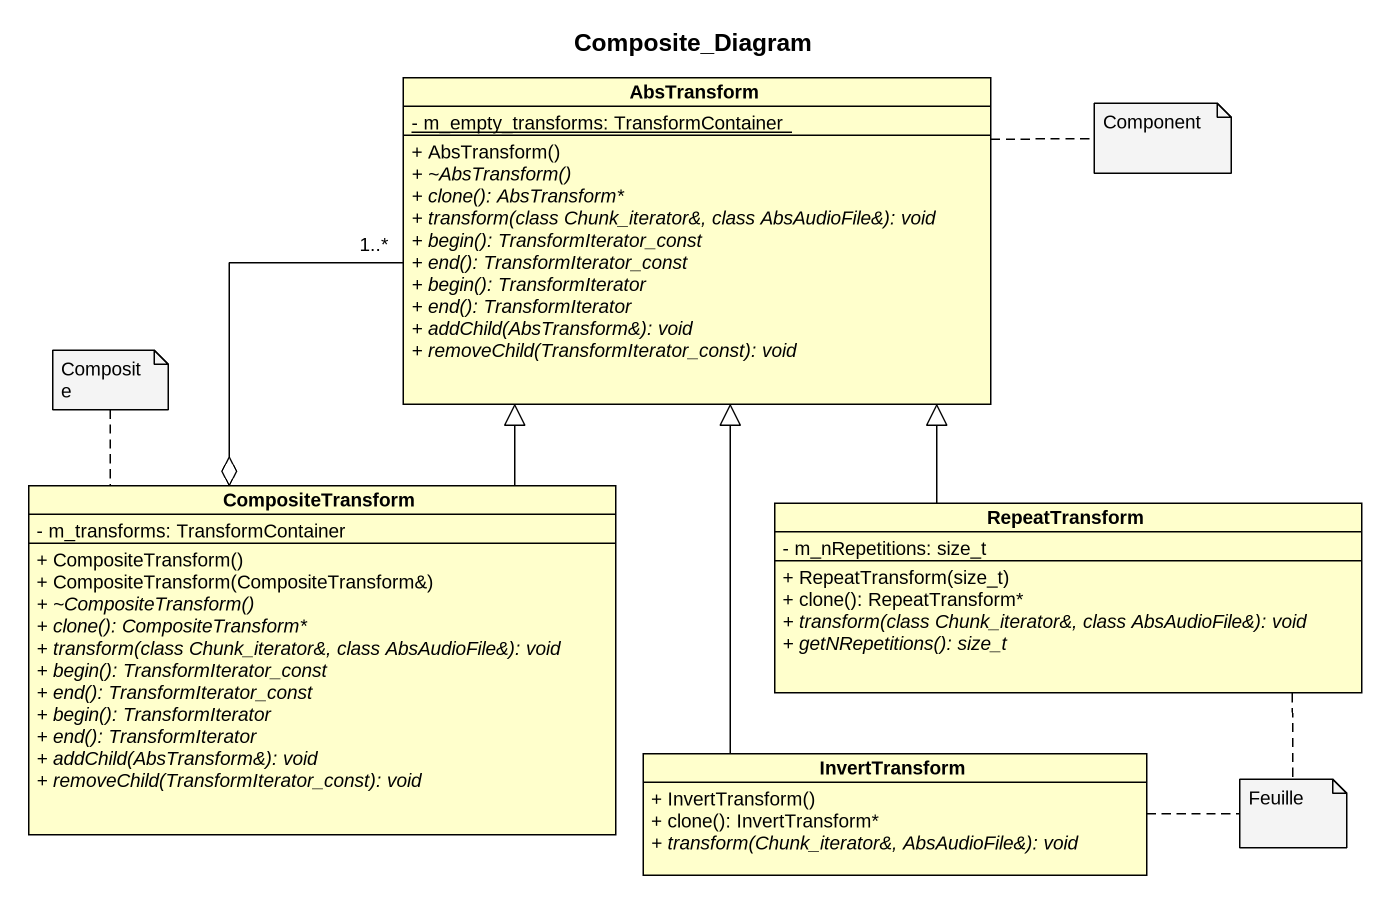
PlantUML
@startuml
title Composite_Diagram
hide circle
hide empty members
skinparam classAttributeIconSize 0
class AbsTransform {
  {static} - m_empty_transforms: TransformContainer
  + AbsTransform()
  {abstract} + ~AbsTransform()
  {abstract} + clone(): AbsTransform*
  {abstract} + transform(class Chunk_iterator&, class AbsAudioFile&): void
  {abstract} + begin(): TransformIterator_const
  {abstract} + end(): TransformIterator_const
  {abstract} + begin(): TransformIterator
  {abstract} + end(): TransformIterator
  {abstract} + addChild(AbsTransform&): void
  {abstract} + removeChild(TransformIterator_const): void
}
class CompositeTransform {
  - m_transforms: TransformContainer
  + CompositeTransform()
  + CompositeTransform(CompositeTransform&)
  {abstract} + ~CompositeTransform()
  {abstract} + clone(): CompositeTransform*
  {abstract} + transform(class Chunk_iterator&, class AbsAudioFile&): void
  {abstract} + begin(): TransformIterator_const
  {abstract} + end(): TransformIterator_const
  {abstract} + begin(): TransformIterator
  {abstract} + end(): TransformIterator
  {abstract} + addChild(AbsTransform&): void
  {abstract} + removeChild(TransformIterator_const): void
}
class RepeatTransform {
  - m_nRepetitions: size_t
  + RepeatTransform(size_t)
  + clone(): RepeatTransform*
  {abstract} + transform(class Chunk_iterator&, class AbsAudioFile&): void
  {abstract} + getNRepetitions(): size_t
}
class InvertTransform {
  + InvertTransform()
  + clone(): InvertTransform*
  {abstract} + transform(Chunk_iterator&, AbsAudioFile&): void
}
AbsTransform "1..*" --o CompositeTransform
CompositeTransform -up-|> AbsTransform
RepeatTransform -up-|> AbsTransform
InvertTransform -up-|> AbsTransform
note right of AbsTransform : Component
note top of CompositeTransform : Composite
note as N3
  Feuille
end note
N3 .. InvertTransform
N3 .. RepeatTransform
@enduml
